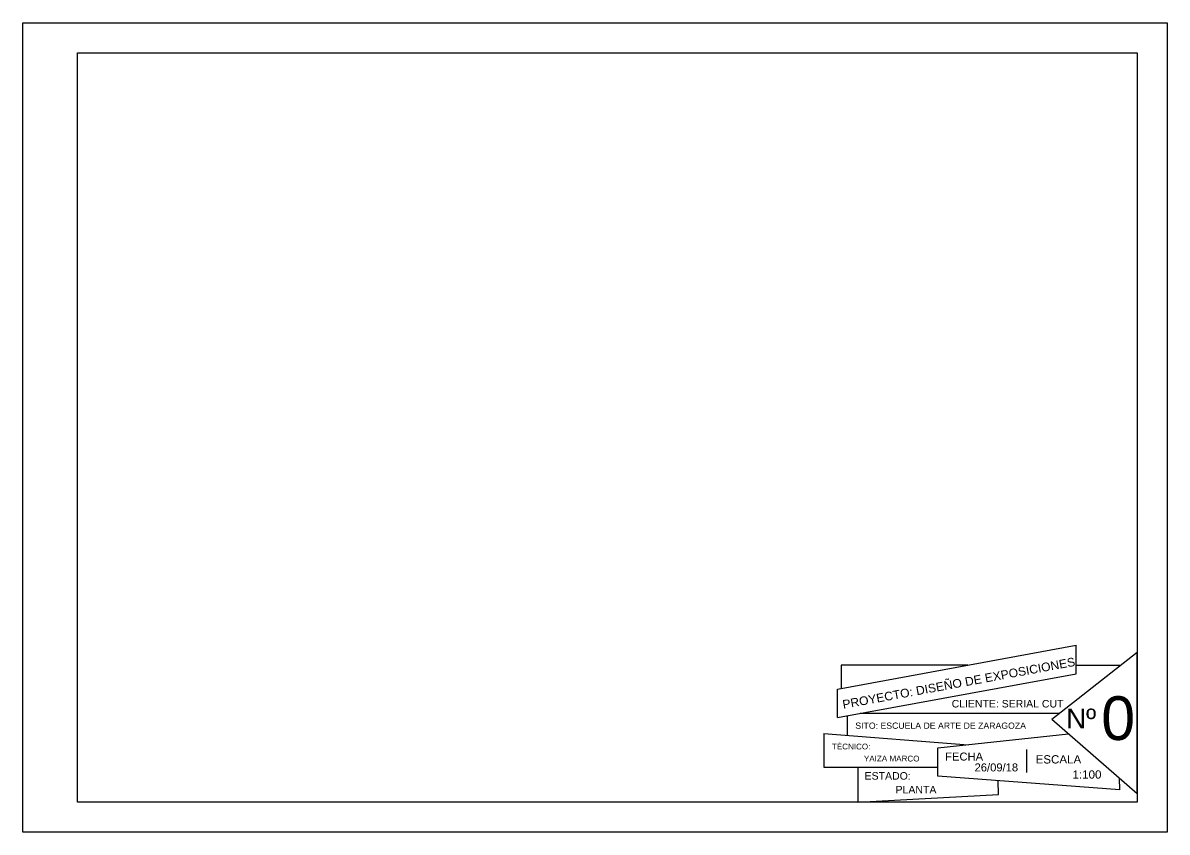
# Model space of a CAD drawing. Header units: millimetres. Extents: x 1861 to 2084, y 2224 to 2390.
# Drawn here: x 1994.98 to 2036.98, y 2330.17 to 2359.87 of the extents above; entities that cross this region are included whole.
import ezdxf

# ---------------------------------------------------------------- set-up
doc = ezdxf.new("R2010")
doc.units = ezdxf.units.MM
doc.layers.add('CAJETIN', color=5, linetype='Continuous')
doc.layers.add('z-poli-s', color=6, linetype='Continuous')
doc.styles.get("Standard").update_dxf_attribs({"font": 'arial.ttf'})

msp = doc.modelspace()

# ---------------------------------------------------------------- linework, layer by layer
at = {"layer": 'CAJETIN'}
for p, q in [((1994.982, 2359.87), (2036.982, 2359.87)), ((1994.982, 2330.17), (1994.982, 2359.87)), ((2036.982, 2359.87), (2036.982, 2330.17)), ((1996.982, 2358.77), (2035.882, 2358.77)), ((1996.982, 2331.27), (1996.982, 2358.77)), ((2035.882, 2358.77), (2035.882, 2331.27)), ((2035.882, 2331.27), (1996.982, 2331.27)), ((2036.982, 2330.17), (1994.982, 2330.17))]:
    msp.add_line(p, q, dxfattribs=at)
at = {"layer": 'z-poli-s'}
for p, q in [((2024.888, 2335.422), (2033.645, 2337.027)), ((2033.645, 2335.982), (2033.645, 2337.027)), ((2032.747, 2334.315), (2035.882, 2336.776)), ((2035.882, 2331.584), (2035.882, 2336.776)), ((2029.672, 2336.299), (2025.021, 2336.299)), ((2025.021, 2336.299), (2025.021, 2335.447)), ((2033.645, 2336.299), (2035.275, 2336.299)), ((2024.888, 2334.377), (2033.645, 2335.982)), ((2024.888, 2334.377), (2024.888, 2335.422)), ((2025.235, 2334.441), (2025.235, 2333.726)), ((2033.018, 2334.528), (2025.71, 2334.528)), ((2032.747, 2334.315), (2035.882, 2331.584)), ((2024.387, 2333.792), (2029.677, 2333.377)), ((2024.387, 2333.792), (2024.387, 2332.55)), ((2028.567, 2333.258), (2033.367, 2333.774)), ((2028.567, 2332.225), (2028.567, 2333.258)), ((2031.83, 2332.363), (2031.83, 2333.201)), ((2024.387, 2332.55), (2028.567, 2332.55)), ((2025.627, 2332.55), (2025.627, 2331.27)), ((2035.242, 2331.718), (2028.567, 2332.225)), ((2030.789, 2331.551), (2030.785, 2332.056)), ((2035.242, 2331.718), (2035.228, 2332.153)), ((2025.627, 2331.27), (2030.789, 2331.551))]:
    msp.add_line(p, q, dxfattribs=at)

# ---------------------------------------------------------------- texts
msp.add_text('PROYECTO: DISEÑO DE EXPOSICIONES', height=0.31837, rotation=10.5179, dxfattribs=at).set_placement((2025.099, 2334.692))
for s, height, p in [('CLIENTE: SERIAL CUT', 0.27531, (2029.073, 2334.745)), ('0', 1.603, (2034.563, 2333.552)), ('Nº', 0.7227, (2033.278, 2333.978)), ('SITO: ESCUELA DE ARTE DE ZARAGOZA', 0.22861, (2025.537, 2333.963)), ('TÉCNICO: ', 0.2113, (2024.679, 2333.205)), ('YAIZA MARCO ', 0.21199, (2025.852, 2332.763)), ('FECHA', 0.2937, (2028.836, 2332.796)), ('26/09/18', 0.2937, (2029.915, 2332.398)), ('ESCALA', 0.3039, (2032.154, 2332.689)), ('ESTADO:', 0.2765, (2025.877, 2332.096)), ('1:100', 0.3039, (2033.509, 2332.133)), ('PLANTA', 0.2765, (2027.012, 2331.589))]:
    msp.add_text(s, height=height, dxfattribs=at).set_placement(p)

doc.saveas('drawing.dxf')
